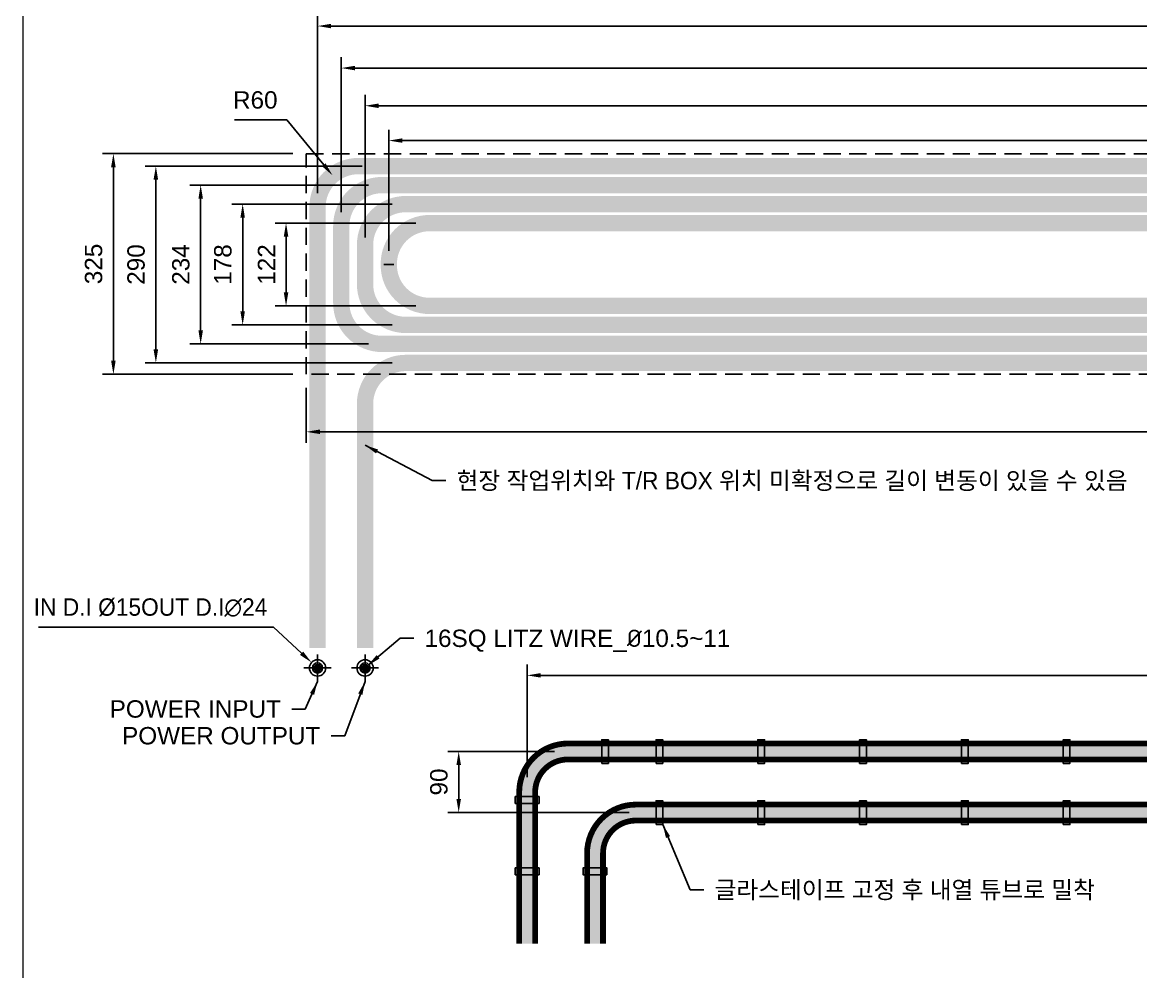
# Model space of a CAD drawing. Header units: inches. Extents: x 0 to 9014, y -686 to 2693.
# Drawn here: x 4671 to 6319, y 547 to 1946 of the extents above; entities that cross this region are included whole.
import ezdxf
from ezdxf.enums import TextEntityAlignment as Align

# ---------------------------------------------------------------- set-up
doc = ezdxf.new("R2010")
doc.units = ezdxf.units.IN
doc.header["$MEASUREMENT"] = 0
doc.linetypes.add('CENTERX2', pattern=[101.6, 63.5, -12.7, 12.7, -12.7])
doc.linetypes.add('DASHEDX2', pattern=[38.1, 25.4, -12.7])
doc.layers.add('FORMAT-1', color=7, linetype='Continuous')
doc.styles.add('HAN', font='')
doc.styles.get("Standard").update_dxf_attribs({"font": 'arial.ttf'})
doc.styles.get('HAN').set_extended_font_data('GulimChe')
doc.dimstyles.new('PS-8', dxfattribs={"dimscale": 8, "dimtxt": 3.2, "dimasz": 2.5, "dimexe": 2, "dimexo": 2.5, "dimgap": 2, "dimtad": 1, "dimtoh": 1, "dimrnd": 0.05, "dimzin": 12, "dimdsep": 46, "dimtxsty": 'Standard', "dimcen": 0, "dimclrt": 2, "dimazin": 3, "dimtfac": 1, "dimtofl": 0, "dimtmove": 0, "dimatfit": 3, "dimfxl": 0.18, "dimtolj": 1, "dimtzin": 0, "dimarcsym": 0})

# ---------------------------------------------------------------- blocks, each defined once
blk = doc.blocks.new('format-0')
at = {"layer": 'FORMAT-1', "color": 7, "const_width": 0.7}
blk.add_lwpolyline([(34, 14), (34, 834), (1204, 834), (1204, 14)], close=True, dxfattribs=at)
at = {"style": 'HAN'}
for tag, height, p in [('MODEL-NAME', 4.5, (1161.39, 53.79)), ('SCALE', 4.05, (1063.46, 45.94)), ('PART-NAME', 4.5, (1161.39, 45.94)), ('DWG-NO', 4.5, (1161.39, 38.02)), ('DRA-BY', 4.5, (973.33, 35.66)), ('CH-BY', 4.5, (998.06, 35.66)), ('APP-BY', 4.5, (1022.8, 35.66)), ('관련업체명', 4.5, (1085.32, 20.54)), ('DRA-DATE', 3.75, (973.33, 17.71)), ('CH-DATE', 3.75, (998.06, 17.71)), ('APP-DATE', 3.75, (1022.8, 17.71))]:
    blk.add_attdef(tag, text='', height=height, dxfattribs=at).set_placement(p, align=Align.MIDDLE_CENTER)
blk = doc.blocks.new('*D69')
at = {"color": 0, "lineweight": -2, "transparency": 16777216}
for p, q in [((5105.9, 1694.2), (5105.9, 1956.5)), ((7769.9, 1694.2), (7769.9, 1956.5)), ((7749.9, 1940.5), (5125.9, 1940.5))]:
    blk.add_line(p, q, dxfattribs=at)
at = {"color": 0, "transparency": 16777216}
for points in [[(5125.9, 1943.8), (5125.9, 1937.2), (5105.9, 1940.5)], [(7749.9, 1943.8), (7749.9, 1937.2), (7769.9, 1940.5)]]:
    blk.add_solid(points, dxfattribs=at)
at = {"layer": 'Defpoints', "color": 0, "transparency": 16777216}
for p in [(5105.9, 1940.5), (5105.9, 1674.2), (7769.9, 1674.2)]:
    blk.add_point(p, dxfattribs=at)
at = {"color": 2, "transparency": 16777216, "insert": (6437.9, 1969.6), "char_height": 25.6, "attachment_point": 5}
blk.add_mtext('\\A1;2664', dxfattribs=at)
blk = doc.blocks.new('*D70')
at = {"color": 0, "lineweight": -2, "transparency": 16777216}
for p, q in [((5140.9, 1666.2), (5140.9, 1894.6)), ((5160.9, 1878.6), (7714.9, 1878.6)), ((7734.9, 1666.2), (7734.9, 1894.6))]:
    blk.add_line(p, q, dxfattribs=at)
at = {"color": 0, "transparency": 16777216}
for points in [[(5160.9, 1881.9), (5160.9, 1875.3), (5140.9, 1878.6)], [(7714.9, 1881.9), (7714.9, 1875.3), (7734.9, 1878.6)]]:
    blk.add_solid(points, dxfattribs=at)
at = {"layer": 'Defpoints', "color": 0, "transparency": 16777216}
for p in [(7734.9, 1878.6), (5140.9, 1646.2), (7734.9, 1646.2)]:
    blk.add_point(p, dxfattribs=at)
at = {"color": 2, "transparency": 16777216, "insert": (6437.9, 1907.7), "char_height": 25.6, "attachment_point": 5}
blk.add_mtext('\\A1;2594', dxfattribs=at)
blk = doc.blocks.new('*D71')
at = {"color": 0, "lineweight": -2, "transparency": 16777216}
for p, q in [((5175.9, 1629), (5175.9, 1839.1)), ((7699.9, 1638.2), (7699.9, 1839.1)), ((7679.9, 1823.1), (5195.9, 1823.1))]:
    blk.add_line(p, q, dxfattribs=at)
at = {"color": 0, "transparency": 16777216}
for points in [[(5195.9, 1826.4), (5195.9, 1819.7), (5175.9, 1823.1)], [(7679.9, 1826.4), (7679.9, 1819.7), (7699.9, 1823.1)]]:
    blk.add_solid(points, dxfattribs=at)
at = {"layer": 'Defpoints', "color": 0, "transparency": 16777216}
for p in [(5175.9, 1823.1), (7699.9, 1618.2), (5175.9, 1609)]:
    blk.add_point(p, dxfattribs=at)
at = {"color": 2, "transparency": 16777216, "insert": (6437.9, 1852.1), "char_height": 25.6, "attachment_point": 5}
blk.add_mtext('\\A1;2524', dxfattribs=at)
blk = doc.blocks.new('*D72')
at = {"color": 0, "lineweight": -2, "transparency": 16777216}
for p, q in [((5210.9, 1609.2), (5210.9, 1787.8)), ((7633, 1670.2), (7633, 1787.8)), ((5230.9, 1771.8), (7613, 1771.8))]:
    blk.add_line(p, q, dxfattribs=at)
at = {"color": 0, "transparency": 16777216}
for points in [[(5230.9, 1775.1), (5230.9, 1768.5), (5210.9, 1771.8)], [(7613, 1775.1), (7613, 1768.5), (7633, 1771.8)]]:
    blk.add_solid(points, dxfattribs=at)
at = {"layer": 'Defpoints', "color": 0, "transparency": 16777216}
for p in [(7633, 1771.8), (7633, 1650.2), (5210.9, 1589.2)]:
    blk.add_point(p, dxfattribs=at)
at = {"color": 2, "transparency": 16777216, "insert": (6422, 1800.9), "char_height": 25.6, "attachment_point": 5}
blk.add_mtext('\\A1;2422.05', dxfattribs=at)
blk = doc.blocks.new('*D73')
at = {"color": 0, "lineweight": -2, "transparency": 16777216}
for p, q in [((5171.6, 1734.2), (4851.7, 1734.2)), ((4867.7, 1714.2), (4867.7, 1464.2)), ((5215.9, 1444.2), (4851.7, 1444.2))]:
    blk.add_line(p, q, dxfattribs=at)
at = {"color": 0, "transparency": 16777216}
for points in [[(4864.3, 1714.2), (4871, 1714.2), (4867.7, 1734.2)], [(4864.3, 1464.2), (4871, 1464.2), (4867.7, 1444.2)]]:
    blk.add_solid(points, dxfattribs=at)
at = {"layer": 'Defpoints', "color": 0, "transparency": 16777216}
for p in [(5191.6, 1734.2), (4867.7, 1444.2), (5235.9, 1444.2)]:
    blk.add_point(p, dxfattribs=at)
at = {"color": 2, "transparency": 16777216, "insert": (4838.6, 1589.2), "char_height": 25.6, "attachment_point": 5, "rotation": 90}
blk.add_mtext('\\A1;290', dxfattribs=at)
blk = doc.blocks.new('*D74')
at = {"color": 0, "lineweight": -2, "transparency": 16777216}
for p, q in [((5180.9, 1706.2), (4917.7, 1706.2)), ((4933.7, 1492.2), (4933.7, 1686.2)), ((5180.9, 1472.2), (4917.7, 1472.2))]:
    blk.add_line(p, q, dxfattribs=at)
at = {"color": 0, "transparency": 16777216}
for points in [[(4930.4, 1686.2), (4937.1, 1686.2), (4933.7, 1706.2)], [(4930.4, 1492.2), (4937.1, 1492.2), (4933.7, 1472.2)]]:
    blk.add_solid(points, dxfattribs=at)
at = {"layer": 'Defpoints', "color": 0, "transparency": 16777216}
for p in [(4933.7, 1706.2), (5200.9, 1706.2), (5200.9, 1472.2)]:
    blk.add_point(p, dxfattribs=at)
at = {"color": 2, "transparency": 16777216, "insert": (4904.6, 1589.2), "char_height": 25.6, "attachment_point": 5, "rotation": 90}
blk.add_mtext('\\A1;234', dxfattribs=at)
blk = doc.blocks.new('*D75')
at = {"color": 0, "lineweight": -2, "transparency": 16777216}
for p, q in [((5215.9, 1678.2), (4979.6, 1678.2)), ((4995.6, 1520.2), (4995.6, 1658.2)), ((5215.9, 1500.2), (4979.6, 1500.2))]:
    blk.add_line(p, q, dxfattribs=at)
at = {"color": 0, "transparency": 16777216}
for points in [[(4992.2, 1658.2), (4998.9, 1658.2), (4995.6, 1678.2)], [(4992.2, 1520.2), (4998.9, 1520.2), (4995.6, 1500.2)]]:
    blk.add_solid(points, dxfattribs=at)
at = {"layer": 'Defpoints', "color": 0, "transparency": 16777216}
for p in [(4995.6, 1678.2), (5235.9, 1678.2), (5235.9, 1500.2)]:
    blk.add_point(p, dxfattribs=at)
at = {"color": 2, "transparency": 16777216, "insert": (4966.5, 1589.2), "char_height": 25.6, "attachment_point": 5, "rotation": 90}
blk.add_mtext('\\A1;178', dxfattribs=at)
blk = doc.blocks.new('*D76')
at = {"color": 0, "lineweight": -2, "transparency": 16777216}
for p, q in [((5250.9, 1650.2), (5043.5, 1650.2)), ((5059.5, 1548.2), (5059.5, 1630.2)), ((5250.9, 1528.2), (5043.5, 1528.2))]:
    blk.add_line(p, q, dxfattribs=at)
at = {"color": 0, "transparency": 16777216}
for points in [[(5056.2, 1630.2), (5062.9, 1630.2), (5059.5, 1650.2)], [(5056.2, 1548.2), (5062.9, 1548.2), (5059.5, 1528.2)]]:
    blk.add_solid(points, dxfattribs=at)
at = {"layer": 'Defpoints', "color": 0, "transparency": 16777216}
for p in [(5059.5, 1650.2), (5270.9, 1650.2), (5270.9, 1528.2)]:
    blk.add_point(p, dxfattribs=at)
at = {"color": 2, "transparency": 16777216, "insert": (5030.7, 1589.2), "char_height": 25.6, "attachment_point": 5, "rotation": 90}
blk.add_mtext('\\A1;122', dxfattribs=at)
blk = doc.blocks.new('*D77')
at = {"color": 0, "lineweight": -2, "transparency": 16777216}
for p, q in [((4983.7, 1802.4), (5060.7, 1802.4)), ((5060.7, 1802.4), (5115.2, 1736))]:
    blk.add_line(p, q, dxfattribs=at)
at = {"color": 0, "transparency": 16777216}
blk.add_solid([(5117.8, 1738.2), (5112.6, 1733.9), (5127.9, 1720.6)], dxfattribs=at)
at = {"layer": 'Defpoints', "color": 0, "transparency": 16777216}
for p in [(5127.9, 1720.6), (5165.9, 1674.2)]:
    blk.add_point(p, dxfattribs=at)
at = {"color": 2, "transparency": 16777216, "insert": (5014.2, 1831.5), "char_height": 25.6, "attachment_point": 5}
blk.add_mtext('\\A1;R60', dxfattribs=at)
blk = doc.blocks.new('*D78')
at = {"color": 0, "lineweight": -2, "transparency": 16777216}
for p, q in [((4694.7, 1054.8), (5040.8, 1054.8)), ((5040.8, 1054.8), (5082.4, 1016.5))]:
    blk.add_line(p, q, dxfattribs=at)
at = {"color": 0, "transparency": 16777216}
blk.add_solid([(5084.7, 1019), (5080.1, 1014), (5097.1, 1002.9)], dxfattribs=at)
at = {"layer": 'Defpoints', "color": 0, "transparency": 16777216}
for p in [(5097.1, 1002.9), (5114.8, 986.7)]:
    blk.add_point(p, dxfattribs=at)
at = {"color": 2, "transparency": 16777216, "insert": (4859.8, 1083.7), "char_height": 25.6, "attachment_point": 5}
blk.add_mtext('\\A1;{\\fMS PGothic|b0|i0|c129|p34;IN D.I %%C15OUT D.I\\fMS PGothic|b0|i0|c128|p34;∅24}', dxfattribs=at)
blk = doc.blocks.new('*D79')
at = {"color": 0, "lineweight": -2, "transparency": 16777216}
for p, q in [((5089.4, 1407.5), (5089.4, 1326.7)), ((7789.4, 1407.5), (7789.4, 1326.7)), ((5109.4, 1342.7), (7769.4, 1342.7))]:
    blk.add_line(p, q, dxfattribs=at)
at = {"color": 0, "transparency": 16777216}
for points in [[(5109.4, 1346.1), (5109.4, 1339.4), (5089.4, 1342.7)], [(7769.4, 1346.1), (7769.4, 1339.4), (7789.4, 1342.7)]]:
    blk.add_solid(points, dxfattribs=at)
at = {"layer": 'Defpoints', "color": 0, "transparency": 16777216}
for p in [(5089.4, 1427.5), (7789.4, 1427.5), (7789.4, 1342.7)]:
    blk.add_point(p, dxfattribs=at)
at = {"color": 2, "transparency": 16777216, "insert": (6439.4, 1371.8), "char_height": 25.6, "attachment_point": 5}
blk.add_mtext('\\A1;2700', dxfattribs=at)
blk = doc.blocks.new('*D80')
at = {"color": 0, "lineweight": -2, "transparency": 16777216}
for p, q in [((5069.4, 1752.5), (4789.1, 1752.5)), ((4805.1, 1732.5), (4805.1, 1447.5)), ((5069.4, 1427.5), (4789.1, 1427.5))]:
    blk.add_line(p, q, dxfattribs=at)
at = {"color": 0, "transparency": 16777216}
for points in [[(4801.7, 1732.5), (4808.4, 1732.5), (4805.1, 1752.5)], [(4801.7, 1447.5), (4808.4, 1447.5), (4805.1, 1427.5)]]:
    blk.add_solid(points, dxfattribs=at)
at = {"layer": 'Defpoints', "color": 0, "transparency": 16777216}
for p in [(5089.4, 1752.5), (4805.1, 1427.5), (5089.4, 1427.5)]:
    blk.add_point(p, dxfattribs=at)
at = {"color": 2, "transparency": 16777216, "insert": (4776, 1590), "char_height": 25.6, "attachment_point": 5, "rotation": 90}
blk.add_mtext('\\A1;325', dxfattribs=at)
blk = doc.blocks.new('*D115')
at = {"color": 0, "lineweight": -2, "transparency": 16777216}
for p, q in [((5454.9, 871.8), (5297.9, 871.8)), ((5313.9, 801.8), (5313.9, 851.8)), ((5565.1, 781.8), (5297.9, 781.8))]:
    blk.add_line(p, q, dxfattribs=at)
at = {"color": 0, "transparency": 16777216}
for points in [[(5310.6, 851.8), (5317.3, 851.8), (5313.9, 871.8)], [(5310.6, 801.8), (5317.3, 801.8), (5313.9, 781.8)]]:
    blk.add_solid(points, dxfattribs=at)
at = {"layer": 'Defpoints', "color": 0, "transparency": 16777216}
for p in [(5313.9, 871.8), (5474.9, 871.8), (5585.1, 781.8)]:
    blk.add_point(p, dxfattribs=at)
at = {"color": 2, "transparency": 16777216, "insert": (5284.8, 826.8), "char_height": 25.6, "attachment_point": 5, "rotation": 90}
blk.add_mtext('\\A1;90', dxfattribs=at)
blk = doc.blocks.new('*D116')
at = {"color": 0, "lineweight": -2, "transparency": 16777216}
for p, q in [((5414.9, 834), (5414.9, 999.9)), ((7581.9, 847.1), (7581.9, 999.9)), ((5434.9, 983.9), (7561.9, 983.9))]:
    blk.add_line(p, q, dxfattribs=at)
at = {"color": 0, "transparency": 16777216}
for points in [[(5434.9, 987.2), (5434.9, 980.6), (5414.9, 983.9)], [(7561.9, 987.2), (7561.9, 980.6), (7581.9, 983.9)]]:
    blk.add_solid(points, dxfattribs=at)
at = {"layer": 'Defpoints', "color": 0, "transparency": 16777216}
for p in [(7581.9, 983.9), (7581.9, 827.1), (5414.9, 814)]:
    blk.add_point(p, dxfattribs=at)
at = {"color": 2, "transparency": 16777216, "insert": (6498.4, 1013), "char_height": 25.6, "attachment_point": 5}
blk.add_mtext('\\A1;2166.95', dxfattribs=at)

msp = doc.modelspace()

# ---------------------------------------------------------------- hatches: boundary and pattern name
h = msp.add_hatch()
h.set_pattern_fill('ANSI31', color=256, scale=12)
h.set_pattern_definition([(45, (-3984.9401, 3093.9695), (-1.06066017, 1.06066017), [])])
edge = h.paths.add_edge_path()
edge.add_arc((5105.936, 994.817), 5.25, 0, 360)
h = msp.add_hatch()
h.set_pattern_fill('ANSI31', color=256, scale=12)
h.set_pattern_definition([(45, (-3914.9401, 3093.9695), (-1.06066017, 1.06066017), [])])
edge = h.paths.add_edge_path()
edge.add_arc((5175.936, 994.817), 5.25, 0, 360)
h = msp.add_hatch(color=256)
h.dxf.hatch_style = 1
h.paths.add_polyline_path([(5524.67, 854.081), (5534.67, 854.081), (5534.67, 889.081), (5524.67, 889.081)])
h = msp.add_hatch(color=256)
h.dxf.hatch_style = 1
h.paths.add_polyline_path([(5604.67, 854.081), (5614.67, 854.081), (5614.67, 889.081), (5604.67, 889.081)])
h = msp.add_hatch(color=256)
h.dxf.hatch_style = 1
h.paths.add_polyline_path([(5754.67, 854.081), (5764.67, 854.081), (5764.67, 889.081), (5754.67, 889.081)])
h = msp.add_hatch(color=256)
h.dxf.hatch_style = 1
h.paths.add_polyline_path([(5904.67, 854.081), (5914.67, 854.081), (5914.67, 889.081), (5904.67, 889.081)])
h = msp.add_hatch(color=256)
h.dxf.hatch_style = 1
h.paths.add_polyline_path([(6054.67, 854.081), (6064.67, 854.081), (6064.67, 889.081), (6054.67, 889.081)])
h = msp.add_hatch(color=256)
h.dxf.hatch_style = 1
h.paths.add_polyline_path([(6204.67, 854.081), (6214.67, 854.081), (6214.67, 889.081), (6204.67, 889.081)])
h = msp.add_hatch(color=256)
h.dxf.hatch_style = 1
h.paths.add_polyline_path([(5432.353, 795.263), (5432.353, 805.263), (5397.353, 805.263), (5397.353, 795.263)])
h = msp.add_hatch(color=256)
h.dxf.hatch_style = 1
h.paths.add_polyline_path([(5604.67, 764.081), (5614.67, 764.081), (5614.67, 799.081), (5604.67, 799.081)])
h = msp.add_hatch(color=256)
h.dxf.hatch_style = 1
h.paths.add_polyline_path([(5754.67, 764.081), (5764.67, 764.081), (5764.67, 799.081), (5754.67, 799.081)])
h = msp.add_hatch(color=256)
h.dxf.hatch_style = 1
h.paths.add_polyline_path([(5904.67, 764.081), (5914.67, 764.081), (5914.67, 799.081), (5904.67, 799.081)])
h = msp.add_hatch(color=256)
h.dxf.hatch_style = 1
h.paths.add_polyline_path([(6054.67, 764.081), (6064.67, 764.081), (6064.67, 799.081), (6054.67, 799.081)])
h = msp.add_hatch(color=256)
h.dxf.hatch_style = 1
h.paths.add_polyline_path([(6204.67, 764.081), (6214.67, 764.081), (6214.67, 799.081), (6204.67, 799.081)])
h = msp.add_hatch(color=256)
h.dxf.hatch_style = 1
h.paths.add_polyline_path([(5432.353, 690.235), (5432.353, 700.235), (5397.353, 700.235), (5397.353, 690.235)])
h = msp.add_hatch(color=256)
h.dxf.hatch_style = 1
h.paths.add_polyline_path([(5532.233, 690.235), (5532.233, 700.235), (5497.233, 700.235), (5497.233, 690.235)])

# ---------------------------------------------------------------- linework, layer by layer
at = {"color": 1, "linetype": 'CENTERX2'}
for p, q in [((5105.936, 1014.817), (5105.936, 974.817)), ((5175.936, 1014.817), (5175.936, 974.817)), ((5125.936, 994.817), (5085.936, 994.817)), ((5195.936, 994.817), (5155.936, 994.817))]:
    msp.add_line(p, q, dxfattribs=at)
at = {"color": 6, "linetype": 'DASHEDX2'}
msp.add_lwpolyline([(5089.389, 1752.493), (7789.389, 1752.493), (7789.389, 1427.493), (5089.389, 1427.493)], close=True, dxfattribs=at)
at = {"color": 4}
for points, const_width in [([(5105.936, 1024.334), (5105.936, 1674.191, -0.41421356), (5165.936, 1734.191), (7709.936, 1734.191, -0.41421356)], 24), ([(7709.936, 1472.191), (5200.936, 1472.191, -0.41421356), (5140.936, 1532.191), (5140.936, 1646.191, -0.41421356), (5200.936, 1706.191), (7674.936, 1706.191, -0.41421356)], 24), ([(7674.936, 1500.191), (5235.936, 1500.191, -0.41421356), (5175.936, 1560.191), (5175.936, 1618.191, -0.41421356), (5235.936, 1678.191), (7639.936, 1678.191, -0.41421356)], 24), ([(7639.936, 1528.191), (5270.936, 1528.191, -0.41421356), (5210.936, 1588.191), (5210.936, 1590.191, -0.41421356), (5270.936, 1650.191), (7632.984, 1650.191, -0.33041178)], 24), ([(7659.053, 1444.191), (5235.936, 1444.191, 0.41421356), (5175.936, 1384.191), (5175.936, 1024.334)], 24), ([(5414.853, 588.708), (5414.853, 811.761, -0.41421356), (5474.853, 871.761), (7482.167, 871.761, -2.21525044), (7482.167, 781.761), (5574.853, 781.761, 0.41421356), (5514.853, 721.761), (5514.853, 588.708)], 15)]:
    msp.add_lwpolyline(points, format="xyb", dxfattribs=dict(at, const_width=const_width))
at = {"const_width": 15}
for points in [[(5105.936, 1024.334), (5105.936, 1674.191, -0.41421356), (5165.936, 1734.191), (7709.936, 1734.191, -0.41421356)], [(7709.936, 1472.191), (5200.936, 1472.191, -0.41421356), (5140.936, 1532.191), (5140.936, 1646.191, -0.41421356), (5200.936, 1706.191), (7674.936, 1706.191, -0.41421356)], [(7674.936, 1500.191), (5235.936, 1500.191, -0.41421356), (5175.936, 1560.191), (5175.936, 1618.191, -0.41421356), (5235.936, 1678.191), (7639.936, 1678.191, -0.41421356)], [(7639.936, 1528.191), (5270.936, 1528.191, -0.41421356), (5210.936, 1588.191), (5210.936, 1590.191, -0.41421356), (5270.936, 1650.191), (7632.984, 1650.191, -0.33041178)], [(7659.053, 1444.191), (5235.936, 1444.191, 0.41421356), (5175.936, 1384.191), (5175.936, 1024.334)]]:
    msp.add_lwpolyline(points, format="xyb", dxfattribs=at)
at = {"color": 1}
for points, const_width in [([(5105.936, 1024.334), (5105.936, 1674.191, -0.41421356), (5165.936, 1734.191), (7709.936, 1734.191, -0.41421356)], 10.5), ([(7709.936, 1472.191), (5200.936, 1472.191, -0.41421356), (5140.936, 1532.191), (5140.936, 1646.191, -0.41421356), (5200.936, 1706.191), (7674.936, 1706.191, -0.41421356)], 10.5), ([(7674.936, 1500.191), (5235.936, 1500.191, -0.41421356), (5175.936, 1560.191), (5175.936, 1618.191, -0.41421356), (5235.936, 1678.191), (7639.936, 1678.191, -0.41421356)], 10.5), ([(7639.936, 1528.191), (5270.936, 1528.191, -0.41421356), (5210.936, 1588.191), (5210.936, 1590.191, -0.41421356), (5270.936, 1650.191), (7632.984, 1650.191, -0.33041178)], 10.5), ([(7659.053, 1444.191), (5235.936, 1444.191, 0.41421356), (5175.936, 1384.191), (5175.936, 1024.334)], 10.5), ([(5403.103, 588.708), (5403.103, 811.761, -0.41421356), (5474.853, 883.511), (7477.95, 883.511, -2.03794366), (7477.95, 770.011), (5574.853, 770.011, 0.41421356), (5526.603, 721.761), (5526.603, 588.708)], 8.5), ([(5426.603, 588.708), (5426.603, 811.761, -0.41421356), (5474.853, 860.011), (7486.889, 860.011, -2.50268474), (7486.889, 793.511), (5574.853, 793.511, 0.41421356), (5503.103, 721.761), (5503.103, 588.708)], 8.5)]:
    msp.add_lwpolyline(points, format="xyb", dxfattribs=dict(at, const_width=const_width))
for points in [[(5524.67, 854.081), (5534.67, 854.081), (5534.67, 889.081), (5524.67, 889.081)], [(5604.67, 854.081), (5614.67, 854.081), (5614.67, 889.081), (5604.67, 889.081)], [(5754.67, 854.081), (5764.67, 854.081), (5764.67, 889.081), (5754.67, 889.081)], [(5904.67, 854.081), (5914.67, 854.081), (5914.67, 889.081), (5904.67, 889.081)], [(6054.67, 854.081), (6064.67, 854.081), (6064.67, 889.081), (6054.67, 889.081)], [(6204.67, 854.081), (6214.67, 854.081), (6214.67, 889.081), (6204.67, 889.081)], [(5432.353, 795.263), (5432.353, 805.263), (5397.353, 805.263), (5397.353, 795.263)], [(5604.67, 764.081), (5614.67, 764.081), (5614.67, 799.081), (5604.67, 799.081)], [(5754.67, 764.081), (5764.67, 764.081), (5764.67, 799.081), (5754.67, 799.081)], [(5904.67, 764.081), (5914.67, 764.081), (5914.67, 799.081), (5904.67, 799.081)], [(6054.67, 764.081), (6064.67, 764.081), (6064.67, 799.081), (6054.67, 799.081)], [(6204.67, 764.081), (6214.67, 764.081), (6214.67, 799.081), (6204.67, 799.081)], [(5432.353, 690.235), (5432.353, 700.235), (5397.353, 700.235), (5397.353, 690.235)], [(5532.233, 690.235), (5532.233, 700.235), (5497.233, 700.235), (5497.233, 690.235)]]:
    msp.add_lwpolyline(points, close=True)
at = {"color": 4}
for centre, radius in [((5105.936, 994.817), 12), ((5175.936, 994.817), 12), ((5105.936, 994.817), 7.5), ((5175.936, 994.817), 7.5)]:
    msp.add_circle(centre, radius, dxfattribs=at)
at = {"color": 1}
for centre in [(5105.936, 994.817), (5175.936, 994.817)]:
    msp.add_circle(centre, 5.25, dxfattribs=at)

# ---------------------------------------------------------------- block references
at = {"xscale": 3, "yscale": 3, "zscale": 3}
msp.add_blockref('format-0', (4570.015, 149.204), dxfattribs=at)

# ---------------------------------------------------------------- texts
at = {"color": 2, "char_height": 25.6}
for s, insert, attachment_point in [('{\\fGulim|b0|i0|c129|p50;현장 작업위치와 T/R BOX 위치 미확정으로 길이 변동이 있을 수 있음}', (5310.896, 1283.683), 1), ('16SQ LITZ WIRE_{\\fISOCPEUR|b0|i0|c0|p34;%%C}10.5~11', (5263.61, 1051.312), 1), ('POWER INPUT', (5051.895, 921.245), 9), ('POWER OUTPUT', (5109.928, 881.819), 9), ('{\\fGulim|b0|i0|c129|p50;글라스테이프 고정 후 내열 튜브로 밀착}', (5690.995, 680.82), 1)]:
    msp.add_mtext(s, dxfattribs=dict(at, insert=insert, attachment_point=attachment_point))

# ---------------------------------------------------------------- dimensions: what is measured, and where the dimension line sits
for base, p1, p2, picture, middle in [((5105.936, 1940.494), (7769.936, 1674.191), (5105.936, 1674.191), '*D69', (6437.936, 1969.565)), ((7734.936, 1878.603), (5140.936, 1646.191), (7734.936, 1646.191), '*D70', (6437.936, 1907.674)), ((5175.936, 1823.054), (7699.936, 1618.191), (5175.936, 1609.002), '*D71', (6437.936, 1852.124)), ((7632.984, 1771.804), (5210.936, 1589.191), (7632.984, 1650.191), '*D72', (6421.96, 1800.875)), ((7789.389, 1342.743), (5089.389, 1427.493), (7789.389, 1427.493), '*D79', (6439.389, 1371.814)), ((7581.852, 983.888), (5414.894, 813.959), (7581.852, 827.126), '*D116', (6498.373, 1012.959))]:
    dim = msp.add_linear_dim(base=base, p1=p1, p2=p2, dimstyle='PS-8')
    dim.commit()
    dim.dimension.update_dxf_attribs({"geometry": picture, "text_midpoint": middle})
dim = msp.add_radius_dim(center=(5165.936, 1674.191), mpoint=(5127.879, 1720.577), dimstyle='PS-8')
dim.commit()
dim.dimension.update_dxf_attribs({"geometry": '*D77', "text_midpoint": (5014.198, 1802.411), "dimtype": 164})
for base, p1, p2, picture, middle in [((4805.068, 1427.493), (5089.389, 1752.493), (5089.389, 1427.493), '*D80', (4775.988, 1589.993)), ((4867.673, 1444.191), (5191.643, 1734.191), (5235.936, 1444.191), '*D73', (4838.602, 1589.191)), ((4933.726, 1706.191), (5200.936, 1472.191), (5200.936, 1706.191), '*D74', (4904.646, 1589.191)), ((4995.579, 1678.191), (5235.936, 1500.191), (5235.936, 1678.191), '*D75', (4966.508, 1589.191)), ((5059.537, 1650.191), (5270.936, 1528.191), (5270.936, 1650.191), '*D76', (5030.685, 1589.191)), ((5313.921, 871.761), (5585.115, 781.761), (5474.853, 871.761), '*D115', (5284.85, 826.761))]:
    dim = msp.add_linear_dim(base=base, p1=p1, p2=p2, angle=90, dimstyle='PS-8')
    dim.commit()
    dim.dimension.update_dxf_attribs({"geometry": picture, "text_midpoint": middle})
dim = msp.add_diameter_dim_2p(p1=(5114.761, 986.686), p2=(5097.111, 1002.948), text='{\\fMS PGothic|b0|i0|c129|p34;IN D.I %%C15OUT D.I\\fMS PGothic|b0|i0|c128|p34;<>}', dimstyle='PS-8')
dim.commit()
dim.dimension.update_dxf_attribs({"geometry": '*D78', "text_midpoint": (4859.755, 1054.785), "dimtype": 163})

# ---------------------------------------------------------------- leaders
at = {"annotation_type": 0, "has_hookline": 1}
for points, hookline_direction, text_width in [([(5175.936, 1323.091), (5274.896, 1270.883), (5294.896, 1270.883)], 0, 1077.62), ([(5179.843, 998.323), (5227.61, 1038.512), (5247.61, 1038.512)], 0, 441.354), ([(5105.936, 974.817), (5087.895, 934.045), (5067.895, 934.045)], 1, 248.858), ([(5175.936, 974.817), (5145.928, 894.619), (5125.928, 894.619)], 1, 288.585), ([(5614.67, 764.081), (5654.995, 668.02), (5674.995, 668.02)], 0, 610.548)]:
    msp.add_leader(points, dimstyle='PS-8', override={"dimgap": 2, "dimtad": 0}, dxfattribs=dict(at, hookline_direction=hookline_direction, text_width=text_width))

doc.saveas('drawing.dxf')
